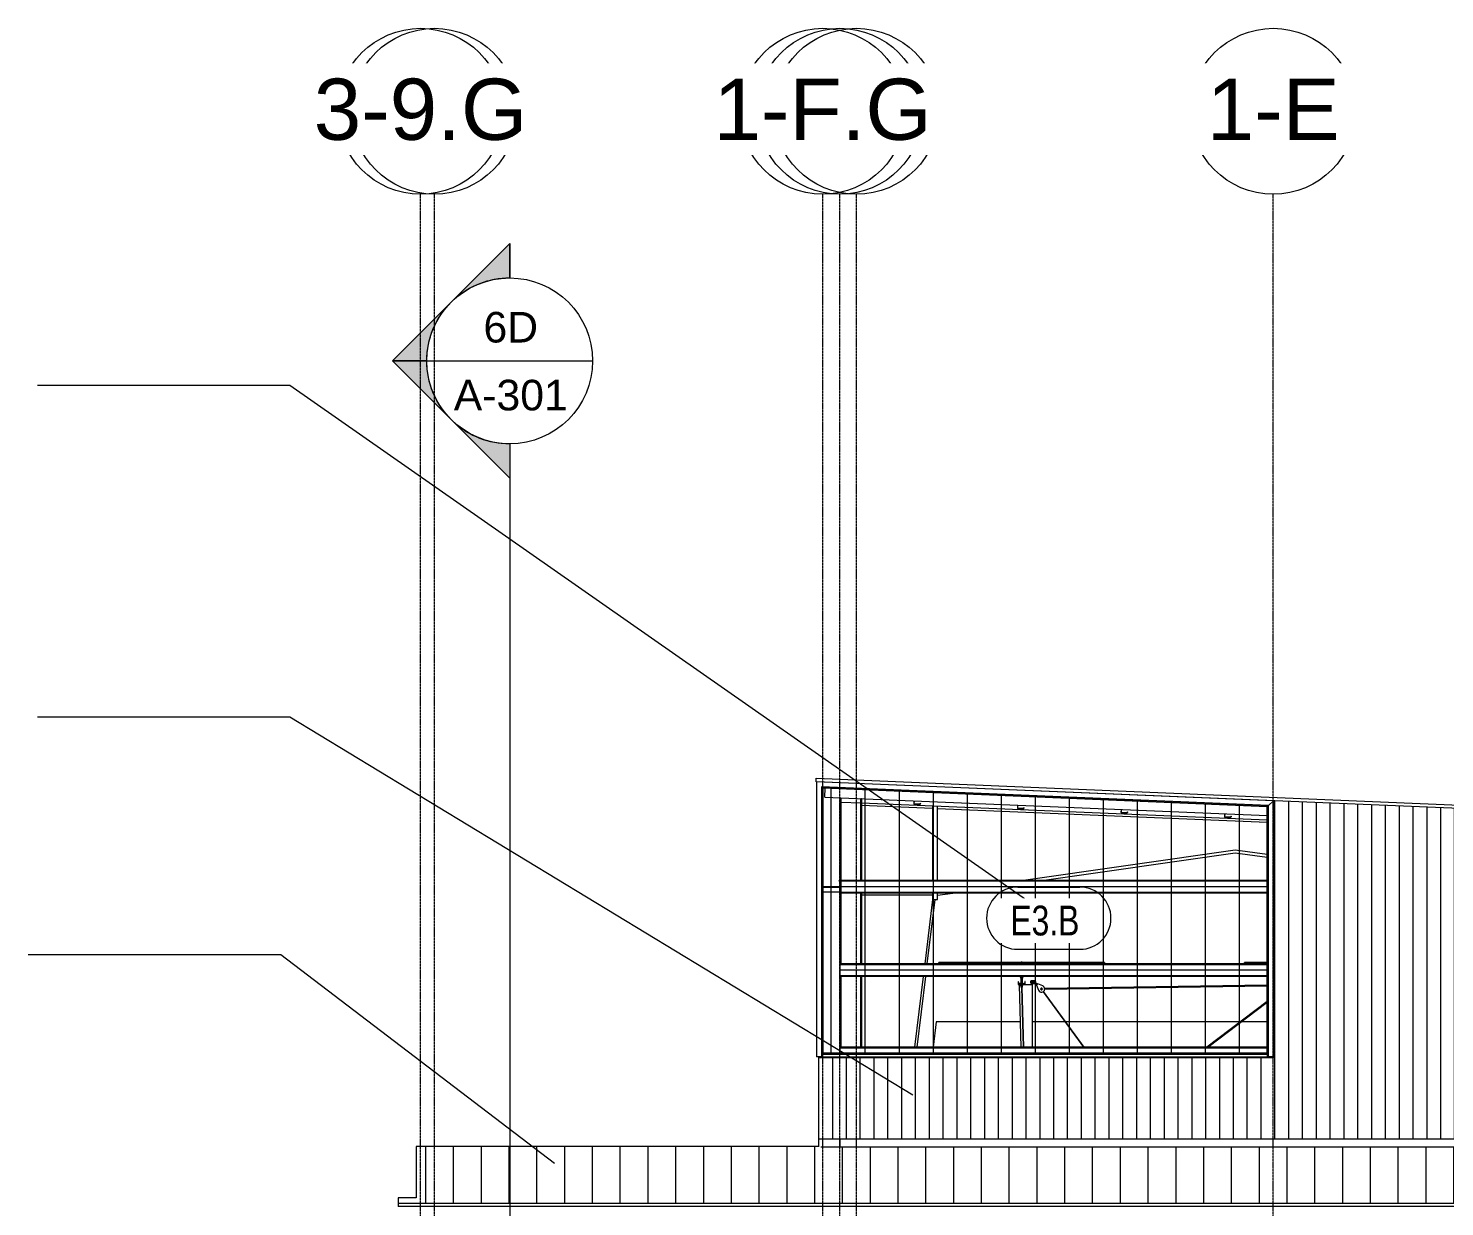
# Model space of a CAD drawing. Header units: inches. Extents: x 20230 to 40520, y -638 to 835.
# Drawn here: x 20665 to 21484, y 153 to 835 of the extents above; entities that cross this region are included whole.
import ezdxf

# ---------------------------------------------------------------- set-up
doc = ezdxf.new("R2010")
doc.units = ezdxf.units.IN
doc.header["$MEASUREMENT"] = 0
doc.linetypes.add('Grid Line 1_2_', pattern=[0.875, 0.5, -0.125, 0.125, -0.125])
for name, color, linetype, lineweight in [('A-ANNO-KEYN', 231, 'Continuous', 9), ('A-CLNG', 13, 'Continuous', 9), ('A-GLAZ-CWMG', 51, 'Continuous', 9), ('A-ROOF', 132, 'Continuous', 9), ('A-ROOF-PATT', 132, 'Continuous', 9), ('A-WALL', 113, 'Continuous', 9), ('A-WALL-IDEN', 211, 'Continuous', 9), ('A-WALL-PATT', 111, 'Continuous', 9), ('G-ANNO-SYMB', 111, 'Continuous', 9), ('I-WALL', 2, 'Continuous', 9), ('Q-SPCQ', 91, 'Continuous', 9), ('S-BEAM', 12, 'Continuous', 9), ('S-COLS', 52, 'Continuous', 9), ('S-GRID', 1, 'Continuous', 9), ('S-GRID-IDEN', 1, 'Continuous', 9)]:
    doc.layers.add(name, color=color, linetype=linetype, lineweight=lineweight)
doc.styles.add('Arial_1', font='arial.ttf', dxfattribs={"height": 35.407186})
doc.styles.add('Arial_2', font='arial.ttf', dxfattribs={"height": 17.703593})
doc.styles.add('Century Gothic', font='GOTHIC.TTF', dxfattribs={"width": 0.8, "height": 17.245342})

# ---------------------------------------------------------------- blocks, each defined once
blk = doc.blocks.new('Basketball_Backstop-Performance_Sports_Systems-3103-Ceiling_Hung - 27_-0_ to 27_-11 7_8_-652462-Elevation - West')
at = {"layer": 'Q-SPCQ'}
for p, q in [((21239.32, 294), (21191.43, 294)), ((21191.43, 293.3), (21191.43, 294)), ((21287.43, 294), (21239.49, 294)), ((21287.43, 294), (21287.43, 293.3)), ((21381.56, 294), (21368.43, 294)), ((21368.43, 293.3), (21368.43, 294)), ((21237.53, 282.95), (21237.43, 282.95)), ((21237.43, 282.95), (21237.43, 281.37)), ((21237.43, 281.37), (21241.43, 281.37)), ((21237.78, 281.79), (21237.62, 282.88)), ((21238.1, 281.37), (21237.98, 280.92)), ((21237.98, 280.92), (21239.02, 280.92)), ((21237.98, 280.92), (21239, 245.04)), ((21240.79, 281.55), (21238.06, 281.55)), ((21238.23, 281.83), (21238.18, 281.63)), ((21238.56, 281.83), (21238.23, 281.83)), ((21238.56, 281.99), (21238.99, 281.99)), ((21238.56, 281.55), (21238.56, 281.99)), ((21238.56, 280.94), (21238.56, 281.37)), ((21238.99, 280.94), (21238.56, 280.94)), ((21238.68, 285.94), (21238.68, 285.69)), ((21238.99, 284.86), (21238.99, 281.99)), ((21238.99, 284.86), (21238.99, 281.99)), ((21238.99, 281.99), (21239.86, 281.99)), ((21238.99, 281.55), (21238.99, 281.99)), ((21238.99, 280.94), (21238.99, 281.37)), ((21238.99, 280.94), (21238.99, 279.69)), ((21239.86, 280.94), (21238.99, 280.94)), ((21239.43, 279.69), (21238.99, 279.69)), ((21239.87, 279.69), (21239.43, 279.69)), ((21240.49, 245.04), (21239.51, 279.69)), ((21240.78, 245.04), (21239.79, 279.69)), ((21239.86, 281.99), (21240.29, 281.99)), ((21239.86, 281.55), (21239.86, 281.99)), ((21239.86, 280.94), (21239.86, 281.37)), ((21240.29, 280.94), (21239.86, 280.94)), ((21239.87, 281.99), (21239.87, 284.86)), ((21239.87, 281.99), (21239.87, 284.86)), ((21239.87, 279.69), (21239.87, 280.94)), ((21240.18, 285.69), (21240.18, 285.94)), ((21240.29, 281.99), (21240.29, 281.55)), ((21240.29, 281.37), (21240.29, 280.94)), ((21241.24, 282.88), (21241.07, 281.79)), ((21241.43, 282.95), (21241.33, 282.95)), ((21241.42, 281.37), (21242.43, 281.37)), ((21241.43, 281.37), (21241.43, 282.95)), ((21242.43, 281.37), (21245.74, 281.37)), ((21245.12, 281.37), (21245.12, 282.87)), ((21245.24, 282.87), (21245.12, 282.87)), ((21246.93, 283.44), (21245.24, 283.44)), ((21245.24, 283.06), (21246.93, 283.06)), ((21245.24, 282.87), (21245.24, 281.37)), ((21246.93, 282.31), (21245.24, 282.31)), ((21245.24, 281.94), (21246.93, 281.94)), ((21245.74, 245.04), (21245.74, 281.37)), ((21247.83, 281.31), (21248.19, 280.96)), ((21247.91, 281.39), (21248.1, 281.58)), ((21248.06, 280.83), (21248.85, 281.62)), ((21248.06, 280.83), (21249.19, 278.04)), ((21248.1, 281.58), (21248.29, 281.77)), ((21248.72, 281.49), (21248.36, 281.84)), ((21251.64, 280.49), (21248.85, 281.62)), ((21250.68, 279.19), (21250.42, 278.75)), ((21250.42, 278.75), (21250.68, 278.31)), ((21251.18, 279.19), (21250.68, 279.19)), ((21250.8, 278.9), (21250.71, 278.9)), ((21251.43, 278.75), (21251.18, 279.19)), ((21251.18, 278.31), (21251.43, 278.75)), ((21381.56, 280.9), (21252.78, 278.93)), ((21252.79, 278.62), (21381.56, 280.59)), ((21250.68, 278.31), (21251.18, 278.31)), ((21251.9, 277.15), (21275.25, 245.04)), ((21275.64, 245.04), (21252.15, 277.34)), ((21381.56, 271.37), (21346.73, 245.04)), ((21347.14, 245.04), (21381.56, 271.05))]:
    blk.add_line(p, q, dxfattribs=at)
at = {"layer": 'Q-SPCQ', "flags": 128}
for points in [[(21239.18, 294.25), (21239.18, 294.26), (21239.18, 294.27), (21239.18, 294.28), (21239.18, 294.29), (21239.18, 294.3), (21239.18, 294.31), (21239.19, 294.32), (21239.19, 294.33), (21239.19, 294.34), (21239.2, 294.35), (21239.2, 294.36), (21239.21, 294.37), (21239.21, 294.37), (21239.22, 294.38), (21239.22, 294.39), (21239.23, 294.4), (21239.23, 294.41), (21239.24, 294.41), (21239.25, 294.42), (21239.25, 294.43), (21239.26, 294.44), (21239.27, 294.44), (21239.28, 294.45), (21239.28, 294.45), (21239.29, 294.46), (21239.3, 294.47), (21239.31, 294.47), (21239.32, 294.48), (21239.33, 294.48), (21239.34, 294.48), (21239.35, 294.49), (21239.36, 294.49), (21239.37, 294.49), (21239.38, 294.49), (21239.39, 294.5), (21239.4, 294.5), (21239.41, 294.5), (21239.42, 294.5), (21239.43, 294.5), (21239.43, 294.5)], [(21239.18, 294.25), (21239.18, 294.26), (21239.18, 294.27), (21239.18, 294.28), (21239.18, 294.29), (21239.18, 294.3), (21239.18, 294.31), (21239.19, 294.32), (21239.19, 294.33), (21239.19, 294.34), (21239.2, 294.35), (21239.2, 294.36), (21239.21, 294.37), (21239.21, 294.37), (21239.22, 294.38), (21239.22, 294.39), (21239.23, 294.4), (21239.23, 294.41), (21239.24, 294.41), (21239.25, 294.42), (21239.25, 294.43), (21239.26, 294.44), (21239.27, 294.44), (21239.28, 294.45), (21239.28, 294.45), (21239.29, 294.46), (21239.3, 294.47), (21239.31, 294.47), (21239.32, 294.48), (21239.33, 294.48), (21239.34, 294.48), (21239.35, 294.49), (21239.36, 294.49), (21239.37, 294.49), (21239.38, 294.49), (21239.39, 294.5), (21239.4, 294.5), (21239.41, 294.5), (21239.42, 294.5), (21239.43, 294.5), (21239.43, 294.5)], [(21239.18, 294.23), (21239.18, 294.24), (21239.18, 294.25), (21239.18, 294.25)], [(21239.18, 294.25), (21239.18, 294.25), (21239.18, 294.24), (21239.18, 294.24)], [(21239.18, 293.97), (21239.18, 294.01), (21239.18, 294.05), (21239.18, 294.08), (21239.18, 294.11), (21239.18, 294.14), (21239.18, 294.17), (21239.18, 294.19), (21239.18, 294.21), (21239.18, 294.22), (21239.18, 294.23), (21239.18, 294.24), (21239.18, 294.25), (21239.18, 294.25)], [(21239.18, 294.25), (21239.18, 294.25), (21239.18, 294.24), (21239.18, 294.24), (21239.18, 294.22), (21239.18, 294.21), (21239.18, 294.19), (21239.18, 294.17), (21239.18, 294.15), (21239.18, 294.12), (21239.18, 294.09), (21239.18, 294.06), (21239.18, 294.02), (21239.18, 293.99), (21239.18, 293.94), (21239.18, 293.9), (21239.18, 293.85), (21239.18, 293.81), (21239.18, 293.75), (21239.18, 293.7), (21239.18, 293.64), (21239.18, 293.58), (21239.18, 293.52), (21239.18, 293.46), (21239.18, 293.4), (21239.18, 293.33), (21239.18, 293.26)], [(21239.18, 294.01), (21239.18, 294.05), (21239.18, 294.08)], [(21239.18, 294.06), (21239.18, 294.02), (21239.18, 293.99)], [(21239.43, 294.5), (21239.44, 294.5), (21239.45, 294.5), (21239.46, 294.5), (21239.47, 294.5), (21239.48, 294.5), (21239.49, 294.49), (21239.5, 294.49), (21239.51, 294.49), (21239.52, 294.48), (21239.53, 294.48), (21239.53, 294.48), (21239.54, 294.47), (21239.55, 294.47), (21239.56, 294.46), (21239.57, 294.46), (21239.58, 294.45), (21239.59, 294.44), (21239.59, 294.44), (21239.6, 294.43), (21239.61, 294.42), (21239.61, 294.42), (21239.62, 294.41), (21239.63, 294.4), (21239.63, 294.39), (21239.64, 294.39), (21239.64, 294.38), (21239.65, 294.37), (21239.65, 294.36), (21239.66, 294.35), (21239.66, 294.34), (21239.66, 294.33), (21239.67, 294.32), (21239.67, 294.31), (21239.67, 294.3), (21239.67, 294.29), (21239.68, 294.28), (21239.68, 294.27), (21239.68, 294.26), (21239.68, 294.25), (21239.68, 294.25)], [(21239.43, 294.5), (21239.44, 294.5), (21239.45, 294.5), (21239.46, 294.5), (21239.47, 294.5), (21239.48, 294.5), (21239.49, 294.49), (21239.5, 294.49), (21239.51, 294.49), (21239.52, 294.48), (21239.53, 294.48), (21239.53, 294.48), (21239.54, 294.47), (21239.55, 294.47), (21239.56, 294.46), (21239.57, 294.46), (21239.58, 294.45), (21239.59, 294.44), (21239.59, 294.44), (21239.6, 294.43), (21239.61, 294.42), (21239.61, 294.42), (21239.62, 294.41), (21239.63, 294.4), (21239.63, 294.39), (21239.64, 294.39), (21239.64, 294.38), (21239.65, 294.37), (21239.65, 294.36), (21239.66, 294.35), (21239.66, 294.34), (21239.66, 294.33), (21239.67, 294.32), (21239.67, 294.31), (21239.67, 294.3), (21239.67, 294.29), (21239.68, 294.28), (21239.68, 294.27), (21239.68, 294.26), (21239.68, 294.25), (21239.68, 294.25)], [(21239.68, 294.23), (21239.68, 294.24), (21239.68, 294.25), (21239.68, 294.25)], [(21239.68, 294.25), (21239.68, 294.25), (21239.68, 294.24), (21239.68, 294.24)], [(21239.68, 293.31), (21239.68, 293.38), (21239.68, 293.44), (21239.68, 293.51), (21239.68, 293.57), (21239.68, 293.63), (21239.68, 293.68), (21239.68, 293.74), (21239.68, 293.79), (21239.68, 293.84), (21239.68, 293.89), (21239.68, 293.93), (21239.68, 293.97), (21239.68, 294.01), (21239.68, 294.05), (21239.68, 294.08), (21239.68, 294.11), (21239.68, 294.14), (21239.68, 294.17), (21239.68, 294.19), (21239.68, 294.21), (21239.68, 294.22), (21239.68, 294.23), (21239.68, 294.24), (21239.68, 294.25), (21239.68, 294.25)], [(21239.68, 294.25), (21239.68, 294.25), (21239.68, 294.24), (21239.68, 294.24), (21239.68, 294.22), (21239.68, 294.21), (21239.68, 294.19), (21239.68, 294.17), (21239.68, 294.15), (21239.68, 294.12), (21239.68, 294.09), (21239.68, 294.06), (21239.68, 294.02), (21239.68, 293.99)], [(21239.68, 294.01), (21239.68, 294.05), (21239.68, 294.08)], [(21239.68, 294.06), (21239.68, 294.02), (21239.68, 293.99)], [(21245.24, 283.44), (21245.21, 283.44), (21245.18, 283.44), (21245.15, 283.43), (21245.12, 283.43), (21245.09, 283.42), (21245.06, 283.42), (21245.03, 283.41), (21245, 283.4), (21244.98, 283.39), (21244.95, 283.38), (21244.92, 283.37), (21244.89, 283.35), (21244.87, 283.34), (21244.84, 283.32), (21244.82, 283.31), (21244.79, 283.29), (21244.77, 283.27), (21244.75, 283.25), (21244.72, 283.23), (21244.7, 283.21), (21244.68, 283.19), (21244.66, 283.17), (21244.64, 283.14), (21244.63, 283.12), (21244.61, 283.09), (21244.59, 283.07), (21244.58, 283.04), (21244.57, 283.01), (21244.55, 282.99), (21244.54, 282.96), (21244.53, 282.93), (21244.52, 282.9), (21244.51, 282.87), (21244.51, 282.84), (21244.5, 282.81), (21244.5, 282.79), (21244.49, 282.76), (21244.49, 282.73), (21244.49, 282.7), (21244.49, 282.69)], [(21244.49, 282.69), (21244.49, 282.66), (21244.49, 282.63), (21244.5, 282.6), (21244.5, 282.57), (21244.51, 282.54), (21244.51, 282.51), (21244.52, 282.48), (21244.53, 282.45), (21244.54, 282.42), (21244.55, 282.4), (21244.56, 282.37), (21244.58, 282.34), (21244.59, 282.31), (21244.6, 282.29), (21244.62, 282.26), (21244.64, 282.24), (21244.66, 282.22), (21244.68, 282.19), (21244.7, 282.17), (21244.72, 282.15), (21244.74, 282.13), (21244.76, 282.11), (21244.79, 282.09), (21244.81, 282.07), (21244.84, 282.06), (21244.86, 282.04), (21244.89, 282.03), (21244.91, 282.01), (21244.94, 282), (21244.97, 281.99), (21245, 281.98), (21245.03, 281.97), (21245.05, 281.96), (21245.08, 281.95), (21245.11, 281.95)], [(21244.87, 282.69), (21244.87, 282.7), (21244.87, 282.72), (21244.87, 282.73), (21244.87, 282.75), (21244.87, 282.76), (21244.88, 282.78), (21244.88, 282.79), (21244.88, 282.81), (21244.89, 282.82), (21244.89, 282.83), (21244.9, 282.85), (21244.91, 282.86), (21244.91, 282.87), (21244.92, 282.89), (21244.93, 282.9), (21244.94, 282.91), (21244.95, 282.92), (21244.96, 282.93), (21244.97, 282.95), (21244.98, 282.96), (21244.99, 282.97), (21245, 282.98), (21245.01, 282.99), (21245.03, 282.99), (21245.04, 283), (21245.05, 283.01), (21245.06, 283.02), (21245.08, 283.03), (21245.09, 283.03), (21245.1, 283.04), (21245.12, 283.04), (21245.13, 283.05), (21245.15, 283.05), (21245.16, 283.05), (21245.18, 283.06), (21245.19, 283.06), (21245.21, 283.06), (21245.22, 283.06), (21245.24, 283.06), (21245.24, 283.06)], [(21245.11, 282.34), (21245.09, 282.34), (21245.08, 282.35), (21245.07, 282.35), (21245.05, 282.36), (21245.04, 282.37), (21245.03, 282.38), (21245.02, 282.39), (21245, 282.4), (21244.99, 282.41), (21244.98, 282.42), (21244.97, 282.43), (21244.96, 282.44), (21244.95, 282.45), (21244.94, 282.46), (21244.93, 282.47), (21244.92, 282.48), (21244.92, 282.5), (21244.91, 282.51), (21244.9, 282.52), (21244.9, 282.54), (21244.89, 282.55), (21244.89, 282.57), (21244.88, 282.58), (21244.88, 282.59), (21244.87, 282.61), (21244.87, 282.62), (21244.87, 282.64), (21244.87, 282.65), (21244.87, 282.67), (21244.87, 282.68), (21244.87, 282.69)], [(21247.68, 282.69), (21247.68, 282.72), (21247.68, 282.75), (21247.67, 282.78), (21247.67, 282.81), (21247.66, 282.84), (21247.66, 282.87), (21247.65, 282.89), (21247.64, 282.92), (21247.63, 282.95), (21247.62, 282.98), (21247.61, 283.01), (21247.59, 283.03), (21247.58, 283.06), (21247.56, 283.09), (21247.55, 283.11), (21247.53, 283.14), (21247.51, 283.16), (21247.49, 283.18), (21247.47, 283.2), (21247.45, 283.23), (21247.43, 283.25), (21247.41, 283.27), (21247.38, 283.28), (21247.36, 283.3), (21247.33, 283.32), (21247.31, 283.33), (21247.28, 283.35), (21247.25, 283.36), (21247.23, 283.38), (21247.2, 283.39), (21247.17, 283.4), (21247.14, 283.41), (21247.11, 283.41), (21247.08, 283.42), (21247.06, 283.43), (21247.03, 283.43), (21247, 283.43), (21246.97, 283.44), (21246.94, 283.44), (21246.93, 283.44)], [(21246.93, 283.06), (21246.94, 283.06), (21246.96, 283.06), (21246.97, 283.06), (21246.99, 283.06), (21247, 283.06), (21247.02, 283.05), (21247.03, 283.05), (21247.05, 283.04), (21247.06, 283.04), (21247.07, 283.03), (21247.09, 283.03), (21247.1, 283.02), (21247.11, 283.01), (21247.13, 283.01), (21247.14, 283), (21247.15, 282.99), (21247.16, 282.98), (21247.18, 282.97), (21247.19, 282.96), (21247.2, 282.95), (21247.21, 282.94), (21247.22, 282.93), (21247.23, 282.91), (21247.24, 282.9), (21247.24, 282.89), (21247.25, 282.88), (21247.26, 282.86), (21247.27, 282.85), (21247.27, 282.84), (21247.28, 282.82), (21247.28, 282.81), (21247.29, 282.8), (21247.29, 282.78), (21247.29, 282.77), (21247.3, 282.75), (21247.3, 282.74), (21247.3, 282.72), (21247.3, 282.71), (21247.3, 282.69), (21247.3, 282.69)], [(21246.93, 281.94), (21246.96, 281.94), (21246.99, 281.94), (21247.02, 281.94), (21247.05, 281.95), (21247.08, 281.95), (21247.11, 281.96), (21247.14, 281.97), (21247.16, 281.98), (21247.19, 281.99), (21247.22, 282), (21247.25, 282.01), (21247.27, 282.02), (21247.3, 282.04), (21247.33, 282.05), (21247.35, 282.07), (21247.38, 282.09), (21247.4, 282.1), (21247.42, 282.12), (21247.44, 282.14), (21247.47, 282.16), (21247.49, 282.19), (21247.51, 282.21), (21247.52, 282.23), (21247.54, 282.26), (21247.56, 282.28), (21247.57, 282.31), (21247.59, 282.33), (21247.6, 282.36), (21247.62, 282.39), (21247.63, 282.42), (21247.64, 282.44), (21247.65, 282.47), (21247.65, 282.5), (21247.66, 282.53), (21247.67, 282.56), (21247.67, 282.59), (21247.67, 282.62), (21247.68, 282.65), (21247.68, 282.68), (21247.68, 282.69)], [(21247.3, 282.69), (21247.3, 282.67), (21247.3, 282.66), (21247.3, 282.64), (21247.3, 282.63), (21247.3, 282.61), (21247.29, 282.6), (21247.29, 282.58), (21247.28, 282.57), (21247.28, 282.56), (21247.27, 282.54), (21247.27, 282.53), (21247.26, 282.51), (21247.25, 282.5), (21247.25, 282.49), (21247.24, 282.48), (21247.23, 282.46), (21247.22, 282.45), (21247.21, 282.44), (21247.2, 282.43), (21247.19, 282.42), (21247.18, 282.41), (21247.17, 282.4), (21247.15, 282.39), (21247.14, 282.38), (21247.13, 282.37), (21247.12, 282.36), (21247.1, 282.36), (21247.09, 282.35), (21247.08, 282.34), (21247.06, 282.34), (21247.05, 282.33), (21247.04, 282.33), (21247.02, 282.32), (21247.01, 282.32), (21246.99, 282.32), (21246.98, 282.32), (21246.96, 282.31), (21246.95, 282.31), (21246.93, 282.31), (21246.93, 282.31)], [(21247.04, 282.46), (21247.04, 282.47), (21247.03, 282.47), (21247.03, 282.47), (21247.03, 282.48), (21247.02, 282.48), (21247.02, 282.49), (21247.02, 282.49), (21247.02, 282.49), (21247.01, 282.5), (21247.01, 282.5), (21247.01, 282.51), (21247.01, 282.51), (21247.01, 282.52), (21247.01, 282.52), (21247, 282.53), (21247, 282.53), (21247, 282.54), (21247, 282.54), (21247, 282.55), (21247, 282.55), (21247, 282.56), (21247, 282.56), (21247, 282.57), (21247, 282.57), (21247, 282.58), (21247.01, 282.58), (21247.01, 282.59), (21247.01, 282.59), (21247.01, 282.6), (21247.01, 282.6), (21247.01, 282.61), (21247.02, 282.61), (21247.02, 282.61), (21247.02, 282.62), (21247.02, 282.62), (21247.03, 282.63), (21247.03, 282.63), (21247.03, 282.63), (21247.04, 282.64), (21247.04, 282.64)], [(21247.04, 282.64), (21247.04, 282.64), (21247.05, 282.65), (21247.05, 282.65), (21247.05, 282.65), (21247.06, 282.65), (21247.06, 282.66), (21247.07, 282.66), (21247.07, 282.66), (21247.08, 282.66), (21247.08, 282.67), (21247.08, 282.67), (21247.09, 282.67), (21247.09, 282.67), (21247.1, 282.67), (21247.1, 282.67), (21247.11, 282.67), (21247.11, 282.68), (21247.12, 282.68), (21247.12, 282.68), (21247.13, 282.68), (21247.13, 282.68), (21247.14, 282.68), (21247.14, 282.67), (21247.15, 282.67), (21247.15, 282.67), (21247.16, 282.67), (21247.16, 282.67), (21247.17, 282.67), (21247.17, 282.67), (21247.18, 282.67), (21247.18, 282.66), (21247.19, 282.66), (21247.19, 282.66), (21247.2, 282.66), (21247.2, 282.65), (21247.2, 282.65), (21247.21, 282.65), (21247.21, 282.64), (21247.21, 282.64), (21247.22, 282.64)], [(21247.57, 281.93), (21247.55, 281.95), (21247.53, 281.97), (21247.51, 282), (21247.48, 282.02), (21247.46, 282.04), (21247.44, 282.06), (21247.42, 282.08), (21247.4, 282.1), (21247.38, 282.12), (21247.36, 282.14), (21247.34, 282.16), (21247.32, 282.18), (21247.31, 282.2), (21247.29, 282.21), (21247.27, 282.23), (21247.25, 282.25), (21247.24, 282.27), (21247.22, 282.28), (21247.2, 282.3), (21247.19, 282.31), (21247.17, 282.33), (21247.16, 282.34), (21247.15, 282.35), (21247.13, 282.37), (21247.12, 282.38), (21247.11, 282.39), (21247.1, 282.4), (21247.09, 282.41), (21247.08, 282.42), (21247.07, 282.43), (21247.07, 282.43), (21247.06, 282.44), (21247.06, 282.45), (21247.05, 282.45), (21247.05, 282.45), (21247.04, 282.46), (21247.04, 282.46), (21247.04, 282.46), (21247.04, 282.46)], [(21247.04, 282.46), (21247.04, 282.46), (21247.04, 282.46), (21247.04, 282.46), (21247.05, 282.46), (21247.05, 282.45), (21247.05, 282.45), (21247.06, 282.44), (21247.07, 282.44), (21247.07, 282.43), (21247.08, 282.42), (21247.09, 282.41), (21247.1, 282.4), (21247.11, 282.39), (21247.12, 282.38), (21247.13, 282.37), (21247.14, 282.36), (21247.16, 282.34), (21247.17, 282.33), (21247.18, 282.32), (21247.2, 282.3), (21247.22, 282.29), (21247.23, 282.27), (21247.25, 282.25), (21247.26, 282.24), (21247.28, 282.22), (21247.3, 282.2), (21247.32, 282.18), (21247.34, 282.16), (21247.36, 282.14), (21247.38, 282.12), (21247.4, 282.1), (21247.42, 282.08), (21247.44, 282.06), (21247.46, 282.04), (21247.48, 282.02), (21247.5, 282), (21247.52, 281.98), (21247.54, 281.96), (21247.56, 281.94), (21247.57, 281.93)], [(21247.75, 282.11), (21247.72, 282.13), (21247.7, 282.15), (21247.68, 282.17), (21247.66, 282.19), (21247.64, 282.21), (21247.62, 282.23), (21247.6, 282.26), (21247.58, 282.28), (21247.56, 282.3), (21247.54, 282.32), (21247.52, 282.33), (21247.5, 282.35), (21247.48, 282.37), (21247.46, 282.39), (21247.45, 282.41), (21247.43, 282.43), (21247.41, 282.44), (21247.4, 282.46), (21247.38, 282.47), (21247.37, 282.49), (21247.35, 282.5), (21247.34, 282.52), (21247.32, 282.53), (21247.31, 282.54), (21247.3, 282.56), (21247.29, 282.57), (21247.28, 282.58), (21247.27, 282.59), (21247.26, 282.59), (21247.25, 282.6), (21247.24, 282.61), (21247.24, 282.62), (21247.23, 282.62), (21247.23, 282.63), (21247.22, 282.63), (21247.22, 282.63), (21247.22, 282.64), (21247.22, 282.64), (21247.22, 282.64)], [(21247.22, 282.64), (21247.22, 282.64), (21247.22, 282.64), (21247.22, 282.64), (21247.22, 282.63), (21247.23, 282.63), (21247.23, 282.62), (21247.24, 282.62), (21247.24, 282.61), (21247.25, 282.61), (21247.26, 282.6), (21247.27, 282.59), (21247.28, 282.58), (21247.29, 282.57), (21247.3, 282.56), (21247.31, 282.55), (21247.32, 282.53), (21247.33, 282.52), (21247.35, 282.51), (21247.36, 282.49), (21247.38, 282.48), (21247.39, 282.46), (21247.41, 282.45), (21247.42, 282.43), (21247.44, 282.41), (21247.46, 282.4), (21247.48, 282.38), (21247.5, 282.36), (21247.51, 282.34), (21247.53, 282.32), (21247.55, 282.3), (21247.57, 282.28), (21247.59, 282.26), (21247.61, 282.24), (21247.63, 282.22), (21247.66, 282.2), (21247.68, 282.18), (21247.7, 282.16), (21247.72, 282.14), (21247.74, 282.11), (21247.75, 282.11)], [(21247.57, 281.93), (21247.59, 281.91), (21247.61, 281.89), (21247.63, 281.87), (21247.65, 281.85), (21247.67, 281.83), (21247.7, 281.81), (21247.72, 281.79), (21247.74, 281.77), (21247.76, 281.75), (21247.78, 281.73), (21247.79, 281.71), (21247.81, 281.69), (21247.83, 281.67), (21247.85, 281.65), (21247.87, 281.63), (21247.89, 281.62), (21247.9, 281.6), (21247.92, 281.58), (21247.93, 281.57), (21247.95, 281.55), (21247.96, 281.54), (21247.98, 281.52), (21247.99, 281.51), (21248, 281.5), (21248.02, 281.49), (21248.03, 281.47), (21248.04, 281.46), (21248.05, 281.45), (21248.06, 281.45), (21248.06, 281.44), (21248.07, 281.43), (21248.08, 281.42), (21248.08, 281.42), (21248.09, 281.41), (21248.09, 281.41), (21248.09, 281.41), (21248.1, 281.4), (21248.1, 281.4), (21248.1, 281.4)], [(21247.99, 281.51), (21247.98, 281.52), (21247.97, 281.53), (21247.95, 281.55), (21247.94, 281.56), (21247.92, 281.58), (21247.91, 281.59), (21247.89, 281.61), (21247.87, 281.63), (21247.86, 281.65), (21247.84, 281.66), (21247.82, 281.68), (21247.8, 281.7), (21247.78, 281.72), (21247.76, 281.74), (21247.74, 281.76), (21247.72, 281.78), (21247.7, 281.8), (21247.68, 281.82), (21247.66, 281.84), (21247.64, 281.86), (21247.62, 281.88), (21247.6, 281.91), (21247.57, 281.93), (21247.57, 281.93)], [(21247.75, 282.11), (21247.77, 282.09), (21247.79, 282.07), (21247.81, 282.05), (21247.83, 282.02), (21247.85, 282), (21247.87, 281.98), (21247.89, 281.96), (21247.91, 281.94), (21247.93, 281.92), (21247.95, 281.9), (21247.97, 281.88), (21247.99, 281.86), (21248.01, 281.85), (21248.03, 281.83), (21248.05, 281.81), (21248.06, 281.79), (21248.08, 281.78), (21248.1, 281.76), (21248.11, 281.74), (21248.13, 281.73), (21248.14, 281.71), (21248.15, 281.7), (21248.17, 281.69)], [(21248.28, 281.58), (21248.28, 281.58), (21248.27, 281.58), (21248.27, 281.58), (21248.27, 281.59), (21248.27, 281.59), (21248.26, 281.59), (21248.26, 281.6), (21248.25, 281.61), (21248.24, 281.61), (21248.23, 281.62), (21248.23, 281.63), (21248.22, 281.64), (21248.21, 281.65), (21248.2, 281.66), (21248.18, 281.67), (21248.17, 281.68), (21248.16, 281.7), (21248.14, 281.71), (21248.13, 281.72), (21248.12, 281.74), (21248.1, 281.75), (21248.08, 281.77), (21248.07, 281.79), (21248.05, 281.8), (21248.03, 281.82), (21248.01, 281.84), (21248, 281.86), (21247.98, 281.88), (21247.96, 281.9), (21247.94, 281.92), (21247.92, 281.94), (21247.9, 281.96), (21247.88, 281.98), (21247.86, 282), (21247.84, 282.02), (21247.81, 282.04), (21247.79, 282.06), (21247.77, 282.08), (21247.75, 282.1), (21247.75, 282.11)], [(21248.1, 281.4), (21248.1, 281.4), (21248.1, 281.4), (21248.1, 281.41), (21248.09, 281.41), (21248.09, 281.41), (21248.08, 281.42), (21248.08, 281.42), (21248.07, 281.43), (21248.07, 281.44), (21248.06, 281.44), (21248.05, 281.45), (21248.04, 281.46), (21248.03, 281.47)], [(21248.28, 281.4), (21248.27, 281.4), (21248.27, 281.39), (21248.26, 281.39), (21248.26, 281.39), (21248.26, 281.39), (21248.25, 281.38), (21248.25, 281.38), (21248.24, 281.38), (21248.24, 281.38), (21248.23, 281.37), (21248.23, 281.37), (21248.23, 281.37), (21248.22, 281.37), (21248.22, 281.37), (21248.21, 281.37), (21248.21, 281.37), (21248.2, 281.37), (21248.2, 281.37), (21248.19, 281.37), (21248.19, 281.37), (21248.18, 281.37), (21248.18, 281.37), (21248.17, 281.37), (21248.17, 281.37), (21248.16, 281.37), (21248.16, 281.37), (21248.15, 281.37), (21248.15, 281.37), (21248.14, 281.37), (21248.14, 281.38), (21248.13, 281.38), (21248.13, 281.38), (21248.12, 281.38), (21248.12, 281.39), (21248.12, 281.39), (21248.11, 281.39), (21248.11, 281.39), (21248.1, 281.4), (21248.1, 281.4), (21248.1, 281.4)], [(21248.2, 281.65), (21248.21, 281.64), (21248.22, 281.63), (21248.23, 281.62), (21248.24, 281.61), (21248.25, 281.61), (21248.25, 281.6), (21248.26, 281.6), (21248.26, 281.59), (21248.27, 281.59), (21248.27, 281.58), (21248.27, 281.58), (21248.28, 281.58), (21248.28, 281.58)], [(21248.28, 281.58), (21248.28, 281.57), (21248.28, 281.57), (21248.29, 281.57), (21248.29, 281.56), (21248.29, 281.56), (21248.29, 281.55), (21248.3, 281.55), (21248.3, 281.55), (21248.3, 281.54), (21248.3, 281.54), (21248.31, 281.53), (21248.31, 281.53), (21248.31, 281.52), (21248.31, 281.52), (21248.31, 281.51), (21248.31, 281.51), (21248.31, 281.5), (21248.31, 281.5), (21248.31, 281.49), (21248.31, 281.49), (21248.31, 281.48), (21248.31, 281.48), (21248.31, 281.47), (21248.31, 281.47), (21248.31, 281.46), (21248.31, 281.46), (21248.31, 281.45), (21248.31, 281.45), (21248.3, 281.44), (21248.3, 281.44), (21248.3, 281.44), (21248.3, 281.43), (21248.3, 281.43), (21248.29, 281.42), (21248.29, 281.42), (21248.29, 281.41), (21248.28, 281.41), (21248.28, 281.41), (21248.28, 281.4), (21248.28, 281.4)]]:
    blk.add_lwpolyline(points, dxfattribs=at)
at = {"layer": 'Q-SPCQ'}
for centre, radius, start, end in [((21237.53, 282.86), 0.09, 8.65819, 90), ((21238.06, 281.83), 0.28, 188.65819, 270), ((21239.43, 285.66), 0.906, 165, 180), ((21239.43, 285.66), 0.906, 180, 0), ((21239.43, 285.69), 0.75, 180, 0), ((21239.43, 285.69), 0.437, 149.97414, 180), ((21239.43, 285.69), 0.438, 180, 0), ((21239.43, 285.69), 0.438, 0, 30.02586), ((21239.43, 285.66), 0.906, 0, 15), ((21240.79, 281.83), 0.28, 270, 351.34181), ((21241.33, 282.86), 0.09, 90, 171.34181), ((21250.93, 278.75), 1.87, 202.19719, 67.80281), ((21250.93, 278.75), 0.281, 165, 195), ((21250.93, 278.75), 0.25, 45, 225), ((21250.93, 278.75), 0.25, 120, 165), ((21250.93, 278.75), 0.281, 105, 135), ((21250.93, 278.75), 0.25, 120, 135), ((21250.93, 278.75), 0.25, 225, 45), ((21250.93, 278.75), 0.25, 90, 105), ((21250.93, 278.75), 0.25, 75, 105), ((21250.93, 278.75), 0.25, 75, 90), ((21250.93, 278.75), 0.281, 45, 75), ((21250.93, 278.75), 0.25, 330, 30), ((21250.93, 278.75), 0.281, 345, 15), ((21250.93, 278.75), 1.88, 60, 63.65552), ((21250.93, 278.75), 1.88, 45.30583, 49.02965), ((21250.93, 278.75), 1.87, 30, 34.37628), ((21250.93, 278.75), 1.88, 15, 19.67738), ((21250.93, 278.75), 1.88, 0, 4.89423), ((21250.93, 278.75), 1.87, 206.34448, 210), ((21250.93, 278.75), 1.87, 220.97035, 225), ((21250.93, 278.75), 1.88, 235.62372, 240), ((21250.93, 278.75), 1.87, 250.32262, 255), ((21250.93, 278.75), 0.281, 225, 255), ((21250.93, 278.75), 1.87, 265.10577, 270), ((21250.93, 278.75), 0.25, 240, 270), ((21250.93, 278.75), 0.25, 240, 270), ((21250.93, 278.75), 0.25, 270, 300), ((21250.93, 278.75), 0.281, 285, 315), ((21250.93, 278.75), 1.88, 280.07391, 285), ((21250.93, 278.75), 1.87, 295.59657, 300), ((21250.93, 278.75), 1.87, 330, 334.40343), ((21250.93, 278.75), 1.88, 345, 349.92609)]:
    blk.add_arc(centre, radius, start, end, dxfattribs=at)
for points, knots in [([(21239.15, 284.79), (21239.14, 284.8), (21239.13, 284.8), (21239.11, 284.81), (21239.09, 284.81), (21239.07, 284.82), (21239.06, 284.83), (21239.05, 284.83), (21239.05, 284.83)], [0.2222222, 0.2222222, 0.2222222, 0.2222222, 0.2361111, 0.25, 0.2777778, 0.3055556, 0.3194444, 0.3333333, 0.3333333, 0.3333333, 0.3333333]), ([(21239.43, 284.75), (21239.4, 284.75), (21239.36, 284.75), (21239.31, 284.76), (21239.29, 284.76), (21239.28, 284.76)], [0, 0, 0, 0, 0.0555556, 0.0833333, 0.1111111, 0.1111111, 0.1111111, 0.1111111]), ([(21239.58, 284.76), (21239.57, 284.76), (21239.54, 284.76), (21239.49, 284.75), (21239.45, 284.75), (21239.43, 284.75)], [0.8888889, 0.8888889, 0.8888889, 0.8888889, 0.9166667, 0.9444444, 1, 1, 1, 1]), ([(21239.81, 284.83), (21239.8, 284.83), (21239.8, 284.83), (21239.78, 284.82), (21239.76, 284.81), (21239.74, 284.81), (21239.72, 284.8), (21239.71, 284.8), (21239.71, 284.79)], [0.6666667, 0.6666667, 0.6666667, 0.6666667, 0.6805556, 0.6944444, 0.7222222, 0.75, 0.7638889, 0.7777778, 0.7777778, 0.7777778, 0.7777778])]:
    blk.add_open_spline(points, degree=3, knots=knots, dxfattribs=at)
blk = doc.blocks.new('Girt_Z - 10_D-1351983-Elevation - West')
at = {"layer": 'S-BEAM'}
for p, q in [((21177.19, 387.66), (21177.11, 385.66)), ((21177.11, 385.66), (21180.48, 385.52)), ((21177.22, 385.84), (21177.3, 387.65)), ((21180.43, 385.63), (21177.29, 385.76)), ((21180.9, 386.15), (21180.43, 385.63)), ((21180.48, 385.52), (21180.98, 386.07)), ((21180.98, 386.07), (21180.9, 386.15))]:
    blk.add_line(p, q, dxfattribs=at)
blk.add_arc((21177.3, 385.84), 0.0782, 177.61406, 264.57169, dxfattribs=at)
blk = doc.blocks.new('columns and girder2 - one-1334686-Elevation - West')
at = {"layer": 'S-BEAM'}
for p, q in [((21146.8, 385.04), (21187.8, 383.33)), ((21187.8, 384.5), (21187.8, 341.54)), ((21190.8, 341.54), (21190.8, 384.38)), ((21190.8, 383.21), (21381.56, 375.26)), ((21362.99, 359.02), (21240.58, 341.54)), ((21251.19, 341.54), (21363, 357.5)), ((21381.56, 356.58), (21362.99, 359.02)), ((21363, 357.5), (21381.56, 355.07)), ((21146.8, 333.23), (21187.8, 333.23)), ((21187.8, 330.48), (21183.33, 293.29)), ((21184.84, 293.29), (21189.31, 330.48)), ((21187.8, 334.19), (21187.8, 330.48)), ((21187.8, 330.48), (21190.8, 330.48)), ((21190.8, 330.48), (21190.8, 334.19)), ((21190.8, 332.92), (21199.66, 334.19)), ((21182.44, 285.94), (21177.52, 245.04)), ((21179.04, 245.04), (21183.96, 285.94))]:
    blk.add_line(p, q, dxfattribs=at)
blk = doc.blocks.new('Girt_Z - 10_D-1223956-Elevation - West')
at = {"layer": 'S-BEAM'}
for p, q in [((21124.41, 335), (21124.41, 337.61)), ((21134.12, 337.8), (21124.49, 337.8)), ((21124.49, 337.69), (21134.3, 337.69)), ((21133.73, 341.54), (21133.66, 341.46)), ((21133.66, 341.46), (21134.19, 341.01)), ((21134.3, 341.06), (21133.73, 341.54)), ((21134.19, 341.01), (21134.19, 337.87))]:
    blk.add_line(p, q, dxfattribs=at)
for centre, radius, start, end in [((21124.49, 337.61), 0.188, 90, 150), ((21124.49, 337.61), 0.0782, 90, 177.87728), ((21134.12, 337.88), 0.0782, 270, 356.95764)]:
    blk.add_arc(centre, radius, start, end, dxfattribs=at)
blk = doc.blocks.new('Girt_Z - 10_D-1254871-Elevation - West')
at = {"layer": 'S-BEAM'}
for p, q in [((21381.56, 245.04), (21134.3, 245.04)), ((21381.56, 244.96), (21134.3, 244.96)), ((21381.56, 244.51), (21134.3, 244.51))]:
    blk.add_line(p, q, dxfattribs=at)
blk = doc.blocks.new('Girt_Z - 10_D-1249026-Elevation - West')
at = {"layer": 'S-BEAM'}
for p, q in [((21134.8, 341.46), (21134.8, 341.54)), ((21381.56, 341.54), (21134.8, 341.54)), ((21134.8, 341.01), (21134.8, 341.46)), ((21381.56, 341.46), (21134.8, 341.46)), ((21134.8, 337.87), (21134.8, 341.01)), ((21381.56, 341.01), (21134.8, 341.01)), ((21134.8, 337.8), (21134.8, 337.87)), ((21381.56, 337.87), (21134.8, 337.87)), ((21381.56, 337.8), (21134.8, 337.8)), ((21134.8, 337.61), (21134.8, 337.8)), ((21134.8, 334.67), (21134.8, 337.61)), ((21134.8, 334.19), (21134.8, 334.67)), ((21134.8, 334.67), (21381.56, 334.67)), ((21381.56, 334.19), (21134.8, 334.19))]:
    blk.add_line(p, q, dxfattribs=at)
blk = doc.blocks.new('Girt_C - 8_D-1405507-Elevation - West')
at = {"layer": 'S-BEAM'}
for p, q in [((21125.61, 390), (21125.81, 394.8)), ((21125.6, 389.81), (21125.61, 390)), ((21125.6, 389.81), (21381.56, 379.14))]:
    blk.add_line(p, q, dxfattribs=at)
blk = doc.blocks.new('Rectangular Mullion - Profile_Polycarbonate_Lower-1113644-Elevation - West')
at = {"layer": 'A-GLAZ-CWMG'}
for p, q in [((21124.34, 241.49), (21124.34, 241.74)), ((21124.34, 241.74), (21381.56, 241.74)), ((21124.34, 241.49), (21381.56, 241.49)), ((21124.34, 239.5), (21124.34, 240.96)), ((21124.34, 240.96), (21381.56, 240.96)), ((21124.34, 239.5), (21381.56, 239.5)), ((21381.56, 241.74), (21381.56, 241.49)), ((21381.56, 240.96), (21381.56, 239.5))]:
    blk.add_line(p, q, dxfattribs=at)
blk = doc.blocks.new('Rectangular Mullion - Profile_Polycarbonate_Upper and left-1528485-Elevation - West')
at = {"layer": 'A-GLAZ-CWMG'}
for p, q in [((21120.72, 398.64), (21120.72, 239.5)), ((21123.56, 395.68), (21123.56, 239.5)), ((21124.09, 395.12), (21124.09, 239.56)), ((21124.34, 394.86), (21124.34, 240.96)), ((21123.56, 239.5), (21120.72, 239.5)), ((21124.09, 239.5), (21123.56, 239.5)), ((21124.34, 239.5), (21124.09, 239.5))]:
    blk.add_line(p, q, dxfattribs=at)
blk = doc.blocks.new('Rectangular Mullion - Profile_Polycarbonate_right-1528486-Elevation - West')
at = {"layer": 'A-GLAZ-CWMG'}
for p, q in [((21385.18, 387.62), (21382.34, 384.9)), ((21385.18, 239.5), (21385.18, 387.62)), ((21381.81, 384.38), (21381.56, 384.14)), ((21381.56, 240.96), (21381.56, 384.14)), ((21382.34, 384.9), (21381.81, 384.38)), ((21381.81, 239.56), (21381.81, 384.38)), ((21382.34, 239.5), (21382.34, 384.9)), ((21381.81, 239.5), (21381.56, 239.5)), ((21382.34, 239.5), (21381.81, 239.5)), ((21385.18, 239.5), (21382.34, 239.5))]:
    blk.add_line(p, q, dxfattribs=at)
blk = doc.blocks.new('Rectangular Mullion - Profile_Polycarbonate_Upper and left-1528487-Elevation - West')
at = {"layer": 'A-GLAZ-CWMG'}
for p, q in [((21385.18, 387.62), (21120.72, 398.64)), ((21382.34, 384.9), (21123.56, 395.68)), ((21381.81, 384.38), (21124.09, 395.12)), ((21381.56, 384.14), (21124.34, 394.86)), ((21382.34, 384.9), (21385.18, 387.62)), ((21381.56, 384.14), (21381.81, 384.38)), ((21381.81, 384.38), (21382.34, 384.9))]:
    blk.add_line(p, q, dxfattribs=at)
blk = doc.blocks.new('Girt_Z - 10_D-1255459-Elevation - West')
at = {"layer": 'S-BEAM'}
for p, q in [((21381.56, 293.29), (21134.3, 293.29)), ((21381.56, 293.21), (21134.3, 293.21)), ((21381.56, 292.76), (21134.3, 292.76)), ((21381.56, 289.62), (21134.3, 289.62)), ((21381.56, 289.55), (21134.3, 289.55)), ((21134.3, 286.42), (21381.56, 286.42)), ((21381.56, 285.94), (21134.3, 285.94))]:
    blk.add_line(p, q, dxfattribs=at)
blk = doc.blocks.new('Grid - Grid Head - Circle-14747-Elevation - West')
at = {"layer": 'S-GRID-IDEN'}
blk.add_circle((21143.8, 786.66), 48, dxfattribs=at)
blk = doc.blocks.new('Section - Section Head - Filled-1526-Elevation - West')
at = {"layer": 'G-ANNO-SYMB'}
h = blk.add_hatch(color=256, dxfattribs=at)
edge = h.paths.add_edge_path(flags=0)
edge.add_arc((22248.83, 593.16), 48.06, 47.9216, 90)
edge.add_line((22248.83, 641.22), (22248.83, 661.04))
edge.add_line((22248.83, 661.04), (22281.04, 628.83))
h = blk.add_hatch(color=256, dxfattribs=at)
edge = h.paths.add_edge_path(flags=0)
edge.add_line((22282.77, 627.1), (22316.72, 593.16))
edge.add_line((22316.72, 593.16), (22296.83, 593.16))
edge.add_arc((22248.83, 593.16), 48, 360, 405)
h = blk.add_hatch(color=256, dxfattribs=at)
edge = h.paths.add_edge_path(flags=0)
edge.add_arc((22248.83, 593.16), 48, 315, 360)
edge.add_line((22296.83, 593.16), (22316.72, 593.16))
edge.add_line((22316.72, 593.16), (22282.77, 559.22))
h = blk.add_hatch(color=256, dxfattribs=at)
edge = h.paths.add_edge_path(flags=0)
edge.add_line((22281.04, 557.48), (22248.83, 525.27))
edge.add_line((22248.83, 525.27), (22248.83, 545.09))
edge.add_arc((22248.83, 593.16), 48.06, 270, 312.0784)
for p, q in [((22316.72, 593.16), (22248.83, 661.04)), ((22248.83, 641.16), (22248.83, 661.04)), ((22281.04, 628.83), (22248.83, 661.04)), ((22248.83, 661.04), (22248.83, 641.22)), ((22316.72, 593.16), (22282.77, 627.1)), ((22316.72, 593.16), (22248.83, 525.27)), ((22282.77, 559.22), (22316.72, 593.16)), ((22296.83, 593.16), (22316.72, 593.16)), ((22316.72, 593.16), (22296.83, 593.16)), ((22248.83, 525.27), (22281.04, 557.48)), ((22248.83, 545.16), (22248.83, 525.27)), ((22248.83, 545.09), (22248.83, 525.27))]:
    blk.add_line(p, q, dxfattribs=at)
for radius, start, end in [(48, 90, 270), (48.06, 47.9216, 90), (48, 270, 90), (48, 360, 45), (48, 315, 360), (48.06, 270, 312.0784)]:
    blk.add_arc((22248.83, 593.16), radius, start, end, dxfattribs=at)
blk = doc.blocks.new('Wall Tag - 1_4_-1369832-Elevation - West')
at = {"layer": 'A-WALL-IDEN', "color": 153}
for p, q in [((22653.51, 91.34), (22689.51, 91.34)), ((22689.51, 91.34), (22653.51, 91.34)), ((22653.51, 55.34), (22689.51, 55.34)), ((22653.51, 55.34), (22689.51, 55.34))]:
    blk.add_line(p, q, dxfattribs=at)
for centre, start, end in [((22653.51, 73.34), 90, 270), ((22653.51, 73.34), 90, 270), ((22689.51, 73.34), 270, 90), ((22689.51, 73.34), 270, 90)]:
    blk.add_arc(centre, 18, start, end, dxfattribs=at)

msp = doc.modelspace()

# ---------------------------------------------------------------- hatches: boundary and pattern name
at = {"layer": 'A-ROOF-PATT'}
h = msp.add_hatch(dxfattribs=at)
h.set_pattern_fill('FP_2', color=256, style=0, pattern_type=2)
h.set_pattern_definition([(90, (180.953, -760.156), (-16.082, 1e-15), [])])
h.paths.add_polyline_path([(22666.03, 153.89), (22808.3, 153.89), (22808.3, 157.35), (22786.55, 157.35), (22786.55, 158.5), (22617.8, 158.5), (22617.8, 157.5), (22613.05, 157.5), (22613.05, 158.5), (22545, 158.5), (22544.98, 157.82), (22543.92, 157.77), (22541.1, 157.82), (22541.1, 158.5), (22352, 158.5), (22351.98, 157.82), (22350.92, 157.77), (22348.1, 157.83), (22348.1, 158.5), (22338.74, 158.5), (22338.74, 187.44), (21121.8, 187.45), (21121.8, 187.6), (20889.05, 187.6), (20889.05, 157.87), (20878.55, 157.87), (20878.55, 154.73), (22519.05, 154.69), (22519.05, 153.89), (22661.19, 153.89)], flags=0)
at = {"layer": 'A-WALL-PATT'}
h = msp.add_hatch(dxfattribs=at)
h.set_pattern_fill('FP_9', color=256, style=0, pattern_type=2)
h.set_pattern_definition([(90, (21385.178, 0), (-19.685, 1e-15), [])])
h.paths.add_polyline_path([(21123.56, 239.56), (21124.34, 239.56), (21124.34, 240.96), (21381.56, 240.96), (21381.56, 239.56), (21382.34, 239.56), (21382.34, 384.9), (21123.56, 395.68), (21123.56, 271.87)], flags=0)
h = msp.add_hatch(dxfattribs=at)
h.set_pattern_fill('FP_10', color=256, style=0, pattern_type=2)
h.set_pattern_definition([(90, (22306.069, 0), (-8, 5e-16), [])])
h.paths.add_polyline_path([(21121.8, 192), (22338.74, 192), (22338.74, 239.46), (22337.24, 239.5), (22337.74, 240), (22337.8, 243.5), (22370.3, 243.5), (22370.3, 346.57), (21385.18, 387.62), (21385.18, 238.94), (21121.8, 238.94), (21121.8, 193.75)], flags=0)

# ---------------------------------------------------------------- linework, layer by layer
at = {"layer": 'A-ANNO-KEYN', "color": 153}
for p, q in [((20815.96, 628.02), (20669.75, 628.02)), ((21262.8, 315.89), (20815.96, 628.02)), ((20815.96, 436.02), (20669.75, 436.02)), ((21176.39, 217.31), (20815.96, 436.02)), ((20810.71, 298.54), (20664.5, 298.54)), ((20969, 177.63), (20810.71, 298.54))]:
    msp.add_line(p, q, dxfattribs=at)
at = {"layer": 'A-CLNG'}
for p, q in [((21135.05, 386.7), (21135.05, 389.41)), ((21146.37, 386.23), (21135.05, 386.7)), ((21381.56, 376.43), (21146.8, 386.21))]:
    msp.add_line(p, q, dxfattribs=at)
at = {"layer": 'A-ROOF'}
for p, q in [((21120.45, 400.65), (22433.1, 345.96)), ((21120.45, 398.65), (21120.45, 400.65)), ((22433.1, 343.95), (21120.45, 398.65)), ((21121.8, 187.6), (20889.05, 187.6)), ((20889.05, 187.6), (20889.05, 157.87)), ((21123.3, 187.44), (22338.74, 187.44)), ((20889.05, 157.87), (20878.55, 157.87)), ((20878.55, 157.87), (20878.55, 152.73)), ((20878.55, 154.73), (22519.05, 154.73)), ((22519.05, 152.73), (20878.55, 152.73))]:
    msp.add_line(p, q, dxfattribs=at)
at = {"layer": 'A-WALL'}
for p, q in [((21124.34, 335), (21134.3, 335)), ((21134.3, 335), (21134.3, 241.74)), ((21121.8, 239.5), (21121.8, 187.45)), ((21385.18, 238.94), (21121.8, 238.94)), ((21124.34, 239.56), (21123.56, 239.56)), ((21134.3, 239.5), (21134.3, 238.94)), ((21382.34, 239.56), (21381.56, 239.56)), ((21385.18, 239.5), (21385.18, 238.94)), ((21121.8, 192), (22338.74, 192)), ((21134.3, 192), (21134.3, 187.44))]:
    msp.add_line(p, q, dxfattribs=at)
at = {"layer": 'G-ANNO-SYMB'}
for p, q in [((20895.13, 642.2), (20991.13, 642.2)), ((20943.13, 594.2), (20943.13, -79.66))]:
    msp.add_line(p, q, dxfattribs=at)
at = {"layer": 'I-WALL'}
for p, q in [((21189.95, 259.74), (21188.18, 245.04)), ((21238.58, 259.74), (21189.95, 259.74)), ((21264.59, 259.74), (21245.74, 259.74)), ((21366.21, 259.74), (21264.91, 259.74)), ((21381.56, 259.74), (21366.56, 259.74))]:
    msp.add_line(p, q, dxfattribs=at)
at = {"layer": 'S-COLS'}
for p, q in [((21134.3, 388.92), (21134.3, 335)), ((21134.74, 388.92), (21134.3, 388.92)), ((21134.74, 388.92), (21134.74, 293.29)), ((21135.05, 388.92), (21134.74, 388.92)), ((21146.37, 388.92), (21146.8, 388.92)), ((21146.37, 341.54), (21146.37, 388.92)), ((21146.8, 388.92), (21146.8, 341.54)), ((21146.37, 293.29), (21146.37, 334.19)), ((21146.8, 334.19), (21146.8, 293.29)), ((21134.74, 285.94), (21134.74, 245.04)), ((21146.37, 245.04), (21146.37, 285.94)), ((21146.8, 285.94), (21146.8, 245.04))]:
    msp.add_line(p, q, dxfattribs=at)
at = {"layer": 'S-GRID', "linetype": 'Grid Line 1_2_'}
for p, q in [((20891.55, -273.16), (20891.55, 738.66)), ((20899.55, -273.16), (20899.55, 738.66)), ((21124.3, -273.16), (21124.3, 738.66)), ((21134.3, -273.16), (21134.3, 738.66)), ((21143.8, -273.16), (21143.8, 738.66)), ((21385.05, -273.16), (21385.05, 738.66)), ((21385.05, -273.16), (21385.05, 738.66))]:
    msp.add_line(p, q, dxfattribs=at)

# ---------------------------------------------------------------- block references
at = {"layer": 'A-GLAZ-CWMG'}
for name in ['Rectangular Mullion - Profile_Polycarbonate_Upper and left-1528485-Elevation - West', 'Rectangular Mullion - Profile_Polycarbonate_Upper and left-1528487-Elevation - West', 'Rectangular Mullion - Profile_Polycarbonate_right-1528486-Elevation - West', 'Rectangular Mullion - Profile_Polycarbonate_Lower-1113644-Elevation - West']:
    msp.add_blockref(name, (0, 0), dxfattribs=at)
at = {"layer": 'A-WALL-IDEN', "color": 153}
msp.add_blockref('Wall Tag - 1_4_-1369832-Elevation - West', (-1416.35, 246.32), dxfattribs=at)
at = {"layer": 'G-ANNO-SYMB', "extrusion": (0, 0, -1)}
msp.add_blockref('Section - Section Head - Filled-1526-Elevation - West', (-43191.96, 49.04), dxfattribs=at)
at = {"layer": 'Q-SPCQ'}
msp.add_blockref('Basketball_Backstop-Performance_Sports_Systems-3103-Ceiling_Hung - 27_-0_ to 27_-11 7_8_-652462-Elevation - West', (0, 0), dxfattribs=at)
at = {"layer": 'S-BEAM'}
for name, p in [('Girt_C - 8_D-1405507-Elevation - West', (0, 0)), ('Girt_Z - 10_D-1351983-Elevation - West', (0, 0)), ('columns and girder2 - one-1334686-Elevation - West', (0, 0)), ('Girt_Z - 10_D-1351983-Elevation - West', (59.95, -2.5)), ('Girt_Z - 10_D-1351983-Elevation - West', (119.9, -5)), ('Girt_Z - 10_D-1351983-Elevation - West', (179.84, -7.49)), ('Girt_Z - 10_D-1223956-Elevation - West', (0, 0)), ('Girt_Z - 10_D-1249026-Elevation - West', (0, 0)), ('Girt_Z - 10_D-1255459-Elevation - West', (0, 0)), ('Girt_Z - 10_D-1254871-Elevation - West', (0, 0))]:
    msp.add_blockref(name, p, dxfattribs=at)
at = {"layer": 'S-GRID-IDEN'}
for p in [(-244.25, 0), (0, 0), (241.25, 0)]:
    msp.add_blockref('Grid - Grid Head - Circle-14747-Elevation - West', p, dxfattribs=at)

# ---------------------------------------------------------------- texts
at = {"layer": 'G-ANNO-SYMB', "char_height": 17.704, "attachment_point": 2, "line_spacing_factor": 0.938532, "style": 'Arial_2'}
for s, insert, width in [('6D', (20943.74, 670.54), 37.584), ('A-301', (20943.74, 631.26), 78.624)]:
    msp.add_mtext(s, dxfattribs=dict(at, insert=insert, width=width))

# ---------------------------------------------------------------- next in the draw order: texts
at = {"layer": 'A-WALL-IDEN', "insert": (21252.89, 326.94), "char_height": 17.245, "width": 43.848, "attachment_point": 2, "line_spacing_factor": 0.984117, "style": 'Century Gothic', "bg_fill": 3, "box_fill_scale": 1.25, "bg_fill_color": 0, "bg_fill_transparency": 0}
msp.add_mtext('E3.B', dxfattribs=at)
at = {"layer": 'S-GRID-IDEN', "char_height": 35.407, "width": 85.104, "attachment_point": 2, "line_spacing_factor": 0.938532, "style": 'Arial_1', "bg_fill": 3, "box_fill_scale": 1.25, "bg_fill_color": 0, "bg_fill_transparency": 0}
for s, insert in [('3-9', (20899.54, 805.53)), ('3-8', (21143.79, 805.53)), ('3-7', (21385.04, 805.53))]:
    msp.add_mtext(s, dxfattribs=dict(at, insert=insert))

# ---------------------------------------------------------------- next in the draw order: block references
at = {"layer": 'S-GRID-IDEN'}
for p in [(-252.25, 0), (-9.5, 0), (241.25, 0)]:
    msp.add_blockref('Grid - Grid Head - Circle-14747-Elevation - West', p, dxfattribs=at)

# ---------------------------------------------------------------- next in the draw order: texts
at = {"layer": 'S-GRID-IDEN', "char_height": 35.407, "attachment_point": 2, "line_spacing_factor": 0.938532, "style": 'Arial_1', "bg_fill": 3, "box_fill_scale": 1.25, "bg_fill_color": 0, "bg_fill_transparency": 0}
for s, insert, width in [('3-9.G', (20891.54, 805.53), 147.312), ('1-F', (21134.29, 805.53), 88.128), ('1-E', (21385.04, 805.53), 91.584)]:
    msp.add_mtext(s, dxfattribs=dict(at, insert=insert, width=width))

# ---------------------------------------------------------------- next in the draw order: block references
at = {"layer": 'S-GRID-IDEN'}
msp.add_blockref('Grid - Grid Head - Circle-14747-Elevation - West', (-19.5, 0), dxfattribs=at)

# ---------------------------------------------------------------- next in the draw order: texts
at = {"layer": 'S-GRID-IDEN', "insert": (21124.29, 805.53), "char_height": 35.407, "width": 150.336, "attachment_point": 2, "line_spacing_factor": 0.938532, "style": 'Arial_1', "bg_fill": 3, "box_fill_scale": 1.25, "bg_fill_color": 0, "bg_fill_transparency": 0}
msp.add_mtext('1-F.G', dxfattribs=at)

doc.saveas('drawing.dxf')
